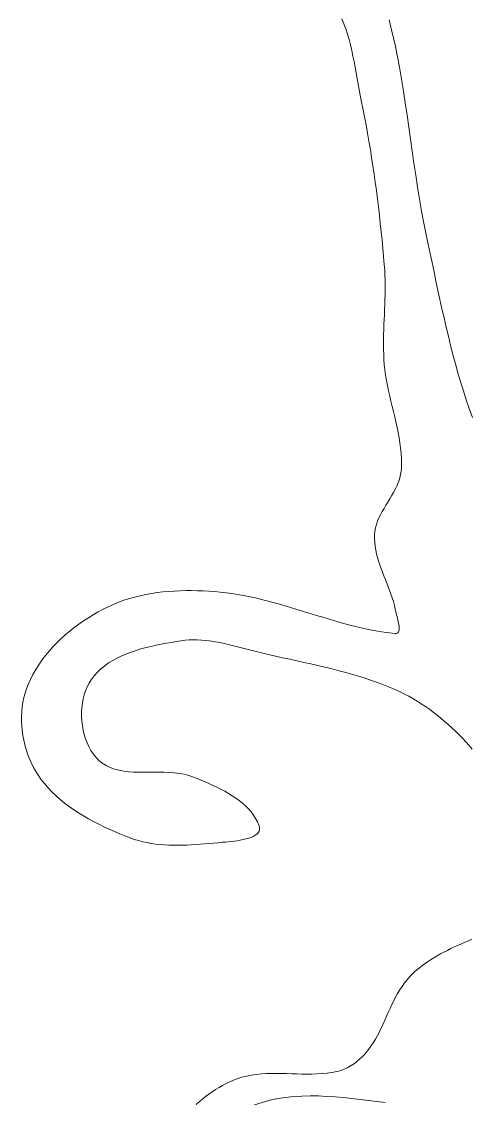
# Model space of a CAD drawing. Header units: inches. Extents: x -12 to 23, y -13.2 to 21.7.
# Drawn here: x 0.504 to 2.06, y -7.627 to -3.873 of the extents above; entities that cross this region are included whole.
import ezdxf

# ---------------------------------------------------------------- set-up
doc = ezdxf.new("R2010")
doc.units = ezdxf.units.IN
doc.header["$MEASUREMENT"] = 0
doc.layers.get('0').update_dxf_attribs({"lineweight": 0})

msp = doc.modelspace()

# ---------------------------------------------------------------- linework, layer by layer
at = {"color": 7, "linetype": 'Continuous', "lineweight": 0, "flags": 128}
for points in [[(2.0704, -6.3997), (2.0592, -6.3871), (2.0477, -6.3746), (2.036, -6.3623), (2.0241, -6.3501), (2.0119, -6.3381), (1.9996, -6.3264), (1.987, -6.3149), (1.9742, -6.3036), (1.9612, -6.2926), (1.948, -6.2818), (1.9346, -6.2714), (1.921, -6.2613), (1.9071, -6.2515), (1.893, -6.2421), (1.8787, -6.2331), (1.8642, -6.2245), (1.8495, -6.2162), (1.8346, -6.2085), (1.8194, -6.2011), (1.7966, -6.1909), (1.7736, -6.1812), (1.7503, -6.1722), (1.7269, -6.1636), (1.7032, -6.1556), (1.6794, -6.148), (1.6554, -6.1408), (1.6313, -6.134), (1.6071, -6.1275), (1.5827, -6.1213), (1.5583, -6.1153), (1.5338, -6.1096), (1.5093, -6.104), (1.4847, -6.0985), (1.4602, -6.0931), (1.4356, -6.0877), (1.411, -6.0824), (1.3865, -6.077), (1.362, -6.0715), (1.3376, -6.0659), (1.3238, -6.0626), (1.31, -6.0591), (1.2962, -6.0555), (1.2823, -6.0519), (1.2684, -6.0482), (1.2545, -6.0446), (1.2406, -6.041), (1.2266, -6.0376), (1.2126, -6.0343), (1.1986, -6.0312), (1.1846, -6.0285), (1.1706, -6.026), (1.1566, -6.0239), (1.1426, -6.0223), (1.1286, -6.021), (1.1145, -6.0203), (1.1006, -6.0202), (1.0866, -6.0207), (1.0726, -6.0218), (1.0587, -6.0236), (1.0417, -6.0263), (1.0244, -6.0292), (1.0069, -6.0322), (0.9893, -6.0355), (0.9716, -6.0391), (0.9539, -6.043), (0.9362, -6.0472), (0.9187, -6.052), (0.9015, -6.0571), (0.8845, -6.0628), (0.8678, -6.0691), (0.8516, -6.076), (0.8359, -6.0836), (0.8208, -6.0918), (0.8063, -6.1008), (0.7925, -6.1106), (0.7795, -6.1213), (0.7674, -6.1329), (0.7561, -6.1454), (0.7459, -6.1589), (0.7384, -6.1708), (0.7318, -6.1836), (0.7262, -6.197), (0.7216, -6.2111), (0.7179, -6.2257), (0.7151, -6.2408), (0.7133, -6.2561), (0.7124, -6.2716), (0.7124, -6.2873), (0.7133, -6.3029), (0.7151, -6.3185), (0.7178, -6.3339), (0.7214, -6.349), (0.7259, -6.3637), (0.7313, -6.3778), (0.7375, -6.3914), (0.7447, -6.4043), (0.7527, -6.4164), (0.7615, -6.4276), (0.7713, -6.4378), (0.7839, -6.4484), (0.7973, -6.457), (0.8116, -6.464), (0.8267, -6.4695), (0.8423, -6.4736), (0.8586, -6.4766), (0.8753, -6.4785), (0.8925, -6.4797), (0.9099, -6.4803), (0.9277, -6.4804), (0.9455, -6.4803), (0.9635, -6.4801), (0.9815, -6.4799), (0.9994, -6.4801), (1.0172, -6.4807), (1.0347, -6.482), (1.0519, -6.4841), (1.0688, -6.4871), (1.0851, -6.4914), (1.1009, -6.497), (1.1142, -6.5024), (1.1277, -6.508), (1.1414, -6.5138), (1.1551, -6.5198), (1.1689, -6.526), (1.1826, -6.5325), (1.1962, -6.5393), (1.2096, -6.5464), (1.2228, -6.5538), (1.2356, -6.5617), (1.2479, -6.5699), (1.2598, -6.5785), (1.2712, -6.5876), (1.2819, -6.5971), (1.2919, -6.6072), (1.3012, -6.6178), (1.3096, -6.629), (1.3171, -6.6407), (1.3237, -6.653), (1.3292, -6.666), (1.3309, -6.673), (1.3309, -6.6794), (1.3292, -6.6851), (1.3261, -6.6904), (1.3215, -6.6951), (1.3158, -6.6993), (1.309, -6.7031), (1.3012, -6.7064), (1.2926, -6.7094), (1.2834, -6.712), (1.2736, -6.7143), (1.2635, -6.7163), (1.2531, -6.718), (1.2426, -6.7195), (1.2322, -6.7207), (1.2219, -6.7218), (1.212, -6.7228), (1.2025, -6.7237), (1.1936, -6.7245), (1.1855, -6.7252), (1.1702, -6.7266), (1.1549, -6.728), (1.1395, -6.7293), (1.1241, -6.7306), (1.1086, -6.7316), (1.0931, -6.7326), (1.0775, -6.7333), (1.062, -6.7337), (1.0465, -6.7339), (1.031, -6.7338), (1.0156, -6.7334), (1.0002, -6.7325), (0.9849, -6.7313), (0.9697, -6.7296), (0.9546, -6.7275), (0.9396, -6.7248), (0.9247, -6.7216), (0.91, -6.7178), (0.8955, -6.7134), (0.8811, -6.7083), (0.8629, -6.7013), (0.8446, -6.6939), (0.8263, -6.6862), (0.808, -6.6782), (0.7899, -6.6698), (0.7718, -6.661), (0.754, -6.6518), (0.7364, -6.6422), (0.719, -6.6322), (0.702, -6.6217), (0.6854, -6.6107), (0.6691, -6.5993), (0.6534, -6.5874), (0.6381, -6.5749), (0.6234, -6.5619), (0.6093, -6.5484), (0.5959, -6.5343), (0.5831, -6.5197), (0.5711, -6.5044), (0.5599, -6.4885), (0.5515, -6.4751), (0.5437, -6.4612), (0.5366, -6.4467), (0.5302, -6.4318), (0.5244, -6.4164), (0.5193, -6.4008), (0.5149, -6.3848), (0.5112, -6.3686), (0.5082, -6.3522), (0.506, -6.3357), (0.5045, -6.3191), (0.5037, -6.3025), (0.5037, -6.2859), (0.5045, -6.2695), (0.5061, -6.2531), (0.5084, -6.237), (0.5116, -6.2212), (0.5156, -6.2057), (0.5204, -6.1905), (0.5261, -6.1758), (0.5341, -6.158), (0.543, -6.1407), (0.5527, -6.1237), (0.5632, -6.1072), (0.5745, -6.091), (0.5864, -6.0753), (0.5991, -6.06), (0.6124, -6.0451), (0.6262, -6.0307), (0.6406, -6.0168), (0.6555, -6.0033), (0.6709, -5.9903), (0.6867, -5.9779), (0.7028, -5.9659), (0.7193, -5.9544), (0.7361, -5.9435), (0.753, -5.9331), (0.7702, -5.9233), (0.7876, -5.914), (0.8051, -5.9053), (0.8229, -5.8971), (0.8411, -5.8897), (0.8595, -5.8831), (0.8782, -5.8771), (0.8972, -5.8717), (0.9164, -5.867), (0.9358, -5.8629), (0.9553, -5.8594), (0.975, -5.8565), (0.9949, -5.8541), (1.0148, -5.8522), (1.0347, -5.8508), (1.0547, -5.8499), (1.0748, -5.8494), (1.0948, -5.8494), (1.1148, -5.8497), (1.1347, -5.8504), (1.1546, -5.8515), (1.1743, -5.8529), (1.1939, -5.8545), (1.2249, -5.8581), (1.2558, -5.8627), (1.2865, -5.8684), (1.317, -5.875), (1.3474, -5.8823), (1.3777, -5.8903), (1.4079, -5.8988), (1.438, -5.9077), (1.4682, -5.9168), (1.4982, -5.9261), (1.5283, -5.9354), (1.5584, -5.9445), (1.5886, -5.9534), (1.6188, -5.962), (1.6491, -5.97), (1.6795, -5.9774), (1.71, -5.9841), (1.7407, -5.9898), (1.7715, -5.9946), (1.8025, -5.9982), (1.8064, -5.9982), (1.8095, -5.9973), (1.812, -5.9956), (1.8138, -5.9931), (1.8152, -5.9901), (1.816, -5.9864), (1.8163, -5.9822), (1.8163, -5.9776), (1.8159, -5.9726), (1.8152, -5.9673), (1.8143, -5.9618), (1.8131, -5.9562), (1.8118, -5.9504), (1.8104, -5.9446), (1.8089, -5.9389), (1.8074, -5.9334), (1.806, -5.928), (1.8047, -5.9229), (1.8035, -5.9181), (1.8025, -5.9137), (1.7995, -5.9007), (1.796, -5.8877), (1.792, -5.8748), (1.7876, -5.8619), (1.783, -5.8491), (1.7782, -5.8364), (1.7732, -5.8236), (1.7682, -5.8109), (1.7632, -5.7982), (1.7583, -5.7855), (1.7535, -5.7728), (1.749, -5.76), (1.7448, -5.7472), (1.741, -5.7344), (1.7377, -5.7215), (1.7349, -5.7086), (1.7327, -5.6955), (1.7312, -5.6824), (1.7305, -5.6692), (1.7307, -5.6559), (1.7318, -5.6437), (1.734, -5.6318), (1.7372, -5.6201), (1.7413, -5.6085), (1.746, -5.5971), (1.7514, -5.5859), (1.7573, -5.5748), (1.7636, -5.5637), (1.7701, -5.5527), (1.7767, -5.5418), (1.7834, -5.5308), (1.7899, -5.5198), (1.7962, -5.5087), (1.8022, -5.4976), (1.8077, -5.4864), (1.8125, -5.475), (1.8167, -5.4635), (1.82, -5.4518), (1.8224, -5.4398), (1.8237, -5.4277), (1.8242, -5.4093), (1.824, -5.391), (1.8229, -5.3728), (1.8212, -5.3545), (1.8188, -5.3364), (1.8159, -5.3182), (1.8125, -5.3001), (1.8088, -5.282), (1.8048, -5.2639), (1.8005, -5.2458), (1.7961, -5.2278), (1.7917, -5.2097), (1.7874, -5.1916), (1.7831, -5.1735), (1.779, -5.1554), (1.7752, -5.1372), (1.7718, -5.119), (1.7688, -5.1008), (1.7663, -5.0825), (1.7645, -5.0642), (1.7633, -5.0469), (1.7624, -5.0296), (1.7619, -5.0123), (1.7618, -4.995), (1.7619, -4.9776), (1.7622, -4.9603), (1.7626, -4.943), (1.7632, -4.9256), (1.7639, -4.9082), (1.7647, -4.8909), (1.7654, -4.8735), (1.7661, -4.8562), (1.7667, -4.8388), (1.7671, -4.8215), (1.7674, -4.8041), (1.7674, -4.7868), (1.7672, -4.7695), (1.7667, -4.7522), (1.7658, -4.7349), (1.7645, -4.7176), (1.7619, -4.6889), (1.7592, -4.6602), (1.7565, -4.6315), (1.7535, -4.6028), (1.7505, -4.5742), (1.7473, -4.5455), (1.744, -4.5168), (1.7405, -4.4882), (1.7368, -4.4596), (1.733, -4.431), (1.729, -4.4025), (1.7249, -4.3739), (1.7205, -4.3454), (1.716, -4.317), (1.7112, -4.2885), (1.7063, -4.2601), (1.7011, -4.2318), (1.6957, -4.2035), (1.6901, -4.1752), (1.6842, -4.147), (1.6803, -4.1282), (1.6767, -4.1091), (1.6733, -4.0899), (1.6699, -4.0705), (1.6665, -4.051), (1.663, -4.0315), (1.6594, -4.012), (1.6556, -3.9925), (1.6515, -3.9732), (1.647, -3.9541), (1.6421, -3.9352), (1.6366, -3.9165), (1.6306, -3.8982), (1.6239, -3.8803), (1.6165, -3.8628)], [(1.7812, -3.8666), (1.7912, -3.9074), (1.8005, -3.9484), (1.809, -3.9895), (1.8168, -4.0309), (1.8241, -4.0724), (1.831, -4.114), (1.8374, -4.1556), (1.8436, -4.1974), (1.8496, -4.2392), (1.8555, -4.281), (1.8614, -4.3229), (1.8674, -4.3647), (1.8735, -4.4065), (1.88, -4.4482), (1.8868, -4.4898), (1.894, -4.5314), (1.9018, -4.5728), (1.9103, -4.6141), (1.9171, -4.6461), (1.9238, -4.6781), (1.9306, -4.7101), (1.9373, -4.7422), (1.944, -4.7743), (1.9509, -4.8064), (1.9578, -4.8384), (1.9648, -4.8704), (1.972, -4.9024), (1.9794, -4.9343), (1.9871, -4.9661), (1.9949, -4.9979), (2.0031, -5.0296), (2.0116, -5.0612), (2.0204, -5.0927), (2.0296, -5.124), (2.0393, -5.1552), (2.0493, -5.1863), (2.0599, -5.2173), (2.0709, -5.248)], [(1.1109, -7.6347), (1.1213, -7.625), (1.132, -7.6157), (1.1431, -7.6068), (1.1544, -7.5982), (1.166, -7.59), (1.1779, -7.5822), (1.19, -7.5749), (1.2023, -7.568), (1.2147, -7.5616), (1.2274, -7.5556), (1.2402, -7.5501), (1.2531, -7.5452), (1.2695, -7.5398), (1.2862, -7.5355), (1.303, -7.5322), (1.3201, -7.5297), (1.3373, -7.528), (1.3546, -7.527), (1.372, -7.5264), (1.3895, -7.5264), (1.4071, -7.5266), (1.4248, -7.5271), (1.4425, -7.5276), (1.4602, -7.5282), (1.4778, -7.5286), (1.4955, -7.5289), (1.5131, -7.5288), (1.5306, -7.5283), (1.5481, -7.5272), (1.5654, -7.5255), (1.5826, -7.5231), (1.5996, -7.5198), (1.6061, -7.5182), (1.6126, -7.5163), (1.6189, -7.5141), (1.6252, -7.5116), (1.6313, -7.5088), (1.6374, -7.5058), (1.6434, -7.5025), (1.6493, -7.499), (1.6551, -7.4953), (1.6607, -7.4914), (1.6662, -7.4873), (1.6716, -7.483), (1.6769, -7.4785), (1.682, -7.4739), (1.687, -7.4691), (1.6919, -7.4643), (1.6965, -7.4593), (1.701, -7.4542), (1.7054, -7.449), (1.7095, -7.4437), (1.7181, -7.432), (1.7261, -7.4198), (1.7337, -7.4073), (1.7408, -7.3945), (1.7475, -7.3815), (1.754, -7.3682), (1.7603, -7.3549), (1.7664, -7.3414), (1.7724, -7.3279), (1.7784, -7.3144), (1.7845, -7.3009), (1.7907, -7.2875), (1.7971, -7.2743), (1.8038, -7.2613), (1.8108, -7.2485), (1.8182, -7.2361), (1.8261, -7.2239), (1.8345, -7.2122), (1.8435, -7.2009), (1.8532, -7.1901), (1.8626, -7.1807), (1.8723, -7.1717), (1.8823, -7.1631), (1.8926, -7.1548), (1.9032, -7.1469), (1.9141, -7.1392), (1.9252, -7.1319), (1.9365, -7.1248), (1.948, -7.118), (1.9597, -7.1115), (1.9716, -7.1051), (1.9836, -7.099), (1.9956, -7.093), (2.0078, -7.0872), (2.02, -7.0816), (2.0323, -7.076), (2.0446, -7.0706), (2.0569, -7.0653), (2.0692, -7.0601)], [(1.7676, -7.6279), (1.7387, -7.6242), (1.7097, -7.6204), (1.6806, -7.6168), (1.6514, -7.6134), (1.6223, -7.6104), (1.5932, -7.6079), (1.5641, -7.606), (1.5352, -7.6048), (1.5065, -7.6045), (1.4779, -7.6051), (1.4496, -7.6068), (1.4215, -7.6097), (1.3938, -7.614), (1.3665, -7.6197), (1.3395, -7.6269), (1.3129, -7.6359)]]:
    msp.add_lwpolyline(points, dxfattribs=at)

doc.saveas('drawing.dxf')
